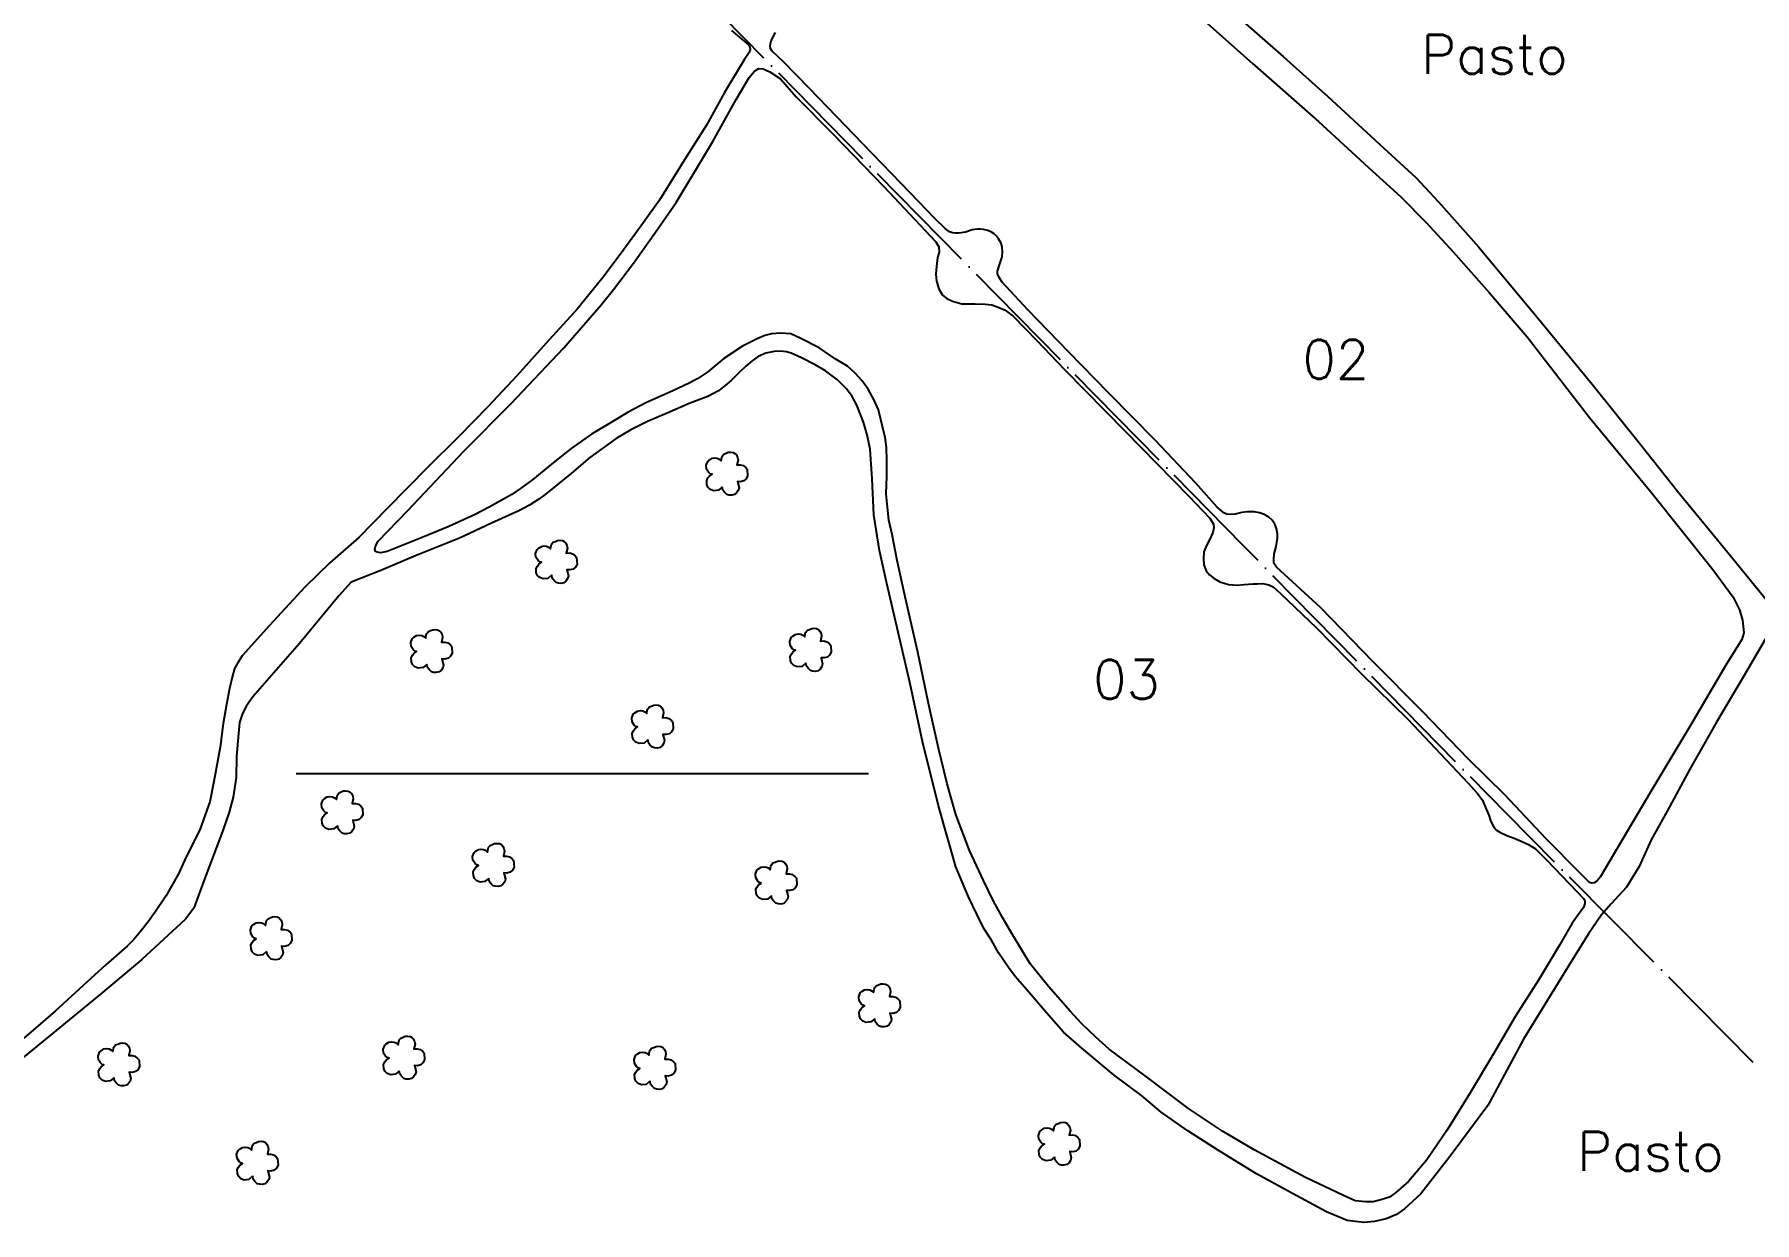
# Model space of a CAD drawing. Extents: x 739475 to 741575, y 7823618 to 7826588.
# Drawn here: x 740468 to 741043, y 7825290 to 7825687 of the extents above; entities that cross this region are included whole.
import ezdxf

# ---------------------------------------------------------------- set-up
doc = ezdxf.new("R2010")
doc.units = 0
doc.linetypes.add('CONTINUO', pattern=[0])
doc.linetypes.add('TAPUME', pattern=[47, 40, -3.5, 0, -3.5])
for name, color, linetype in [('0114001342', 1, 'Continuous'), ('_SIMBOLO ARVORE', 118, 'Continuous'), ('TEXTO', 7, 'Continuous')]:
    doc.layers.add(name, color=color, linetype=linetype)
for name, color, linetype, lineweight in [('0114001342002', 5, 'Continuous', 25), ('0114001342003', 5, 'Continuous', 25), ('0114001342004', 5, 'Continuous', 25), ('REDE_DE_LUZ', 6, 'Continuous', 25), ('TEXTO_DIVERSOS', 7, 'Continuous', 5)]:
    doc.layers.add(name, color=color, linetype=linetype, lineweight=lineweight)
doc.styles.add('Simplex', font='simplex.shx')

msp = doc.modelspace()

# ---------------------------------------------------------------- linework, layer by layer
at = {"color": 8}
msp.add_line((740555.93, 7825440), (740747.23, 7825440), dxfattribs=at)
at = {"layer": '0114001342', "linetype": 'CONTINUO'}
msp.add_lwpolyline([(740855.46, 7825706.18), (740885.82, 7825679.42), (740900.61, 7825666.21), (740917.93, 7825650.23), (740930.04, 7825639.14), (740937.59, 7825631.05), (740951.12, 7825615.85), (740970.48, 7825592.63), (740988.97, 7825570.13), (741005.26, 7825549.81), (741017.93, 7825533.78), (741030.83, 7825518.1), (741040.74, 7825505.92), (741051.49, 7825492.76), (741039.44, 7825472.13), (741030.47, 7825457.15), (741021.64, 7825441.45), (741013.99, 7825427.41), (741008.74, 7825417.85), (741004.7, 7825408.9), (741000.41, 7825401.96), (740995.29, 7825396.37), (740992.13, 7825392.72), (740987.75, 7825386.39), (740981.19, 7825375.76), (740966.06, 7825351.16), (740954.1, 7825329.02), (740941.85, 7825312.52), (740931.69, 7825299.5), (740926.3, 7825294.46), (740923.58, 7825292.6), (740920.09, 7825291.2), (740916.22, 7825290.2), (740912.65, 7825289.89), (740907.14, 7825290.58), (740900.16, 7825293.45), (740888.84, 7825299.57), (740876.82, 7825306.16), (740863.78, 7825314.2), (740853.89, 7825320.54), (740844.93, 7825326.84), (740838.42, 7825332.33), (740829.26, 7825339.21), (740818.49, 7825348.15), (740812.38, 7825353.52), (740806.61, 7825359.97), (740800.11, 7825367.65), (740796.23, 7825372.15), (740793.95, 7825375.11), (740790.61, 7825380.05), (740788.23, 7825384.26), (740785.66, 7825388.21), (740783.33, 7825392.96), (740780.57, 7825398.72), (740776.39, 7825408.77), (740770.53, 7825429.14), (740765.19, 7825450.67), (740761.12, 7825469.93), (740757.14, 7825487.19), (740753.26, 7825503.49), (740750.84, 7825514.54), (740748.99, 7825526.39), (740748.41, 7825538.45), (740747.78, 7825548.3), (740746.71, 7825553.09), (740745.49, 7825557.43), (740743.31, 7825563.09), (740741.75, 7825565.9), (740739.82, 7825568.47), (740736.81, 7825571.47), (740732.84, 7825574.52), (740729.39, 7825576.51), (740724.82, 7825578.83), (740721.38, 7825580.48), (740719.83, 7825580.92), (740717.65, 7825581.06), (740715.66, 7825581.01), (740712.85, 7825580.38), (740710.28, 7825579.27), (740708.29, 7825577.91), (740706.16, 7825576.07), (740704.03, 7825574.04), (740701.31, 7825571.28), (740699.33, 7825569.58), (740697.1, 7825567.84), (740693.51, 7825565.9), (740687.24, 7825563.6), (740679.87, 7825560.4), (740673.28, 7825557.64), (740667.8, 7825554.79), (740662.86, 7825551.93), (740654.03, 7825545.56), (740647.92, 7825540.33), (740642.04, 7825535.57), (740639.13, 7825533.2), (740637, 7825531.6), (740633.94, 7825529.66), (740630.36, 7825527.73), (740621.26, 7825523.63), (740610.54, 7825518.59), (740595.99, 7825512.87), (740584.22, 7825507.77), (740574.34, 7825503.96), (740570.21, 7825499.34), (740557.11, 7825483.4), (740541.46, 7825465.63), (740539.38, 7825462.62), (740538, 7825460), (740536.99, 7825457), (740536.69, 7825453.38), (740535.99, 7825445.6), (740535.91, 7825438.63), (740534.91, 7825432.01), (740533.52, 7825427.08), (740531.36, 7825420.61), (740525.42, 7825404.95), (740521.8, 7825395.01), (740518.94, 7825391.34), (740504.36, 7825377.82), (740490.59, 7825366.28), (740474.57, 7825353.09), (740462.78, 7825343.46)], dxfattribs=at)
at = {"layer": '0114001342002'}
msp.add_lwpolyline([(740854.41, 7825695.96), (740875.37, 7825677.31), (740897.55, 7825657.9), (740914.23, 7825642.45), (740925.01, 7825632.66), (740933.56, 7825624.11), (740942.57, 7825614.29), (740954.6, 7825600.67), (740967.26, 7825585.86), (740988.11, 7825558.94), (741008.61, 7825534.08), (741029.3, 7825508.15), (741036.06, 7825498.89), (741038.2, 7825494.71), (741039.18, 7825491.23), (741039.63, 7825487.03), (741039.01, 7825484.71), (741033.66, 7825476.17), (741021.99, 7825456.28), (741008.62, 7825433.91), (740991.69, 7825405.32), (740990.57, 7825403.98), (740989.68, 7825403.48), (740988.85, 7825403.37), (740988.07, 7825403.53), (740985.05, 7825406.54), (740973.62, 7825418.08), (740959.8, 7825432.85), (740947.69, 7825444.81), (740932.35, 7825460.63), (740915.78, 7825477.32), (740898.32, 7825495.34), (740883.53, 7825508.91), (740882.64, 7825510.25), (740882.58, 7825511.47), (740882.75, 7825513.37), (740883.42, 7825515.87), (740883.81, 7825518.61), (740883.86, 7825520.11), (740883.47, 7825521.84), (740882.97, 7825523.31), (740882.07, 7825524.64), (740880.96, 7825525.59), (740879.51, 7825526.48), (740877.84, 7825527.04), (740876, 7825527.37), (740873.71, 7825527.37), (740871.87, 7825527.15), (740869.64, 7825526.59), (740868.14, 7825526.48), (740866.91, 7825526.59), (740865.85, 7825527.04), (740863.67, 7825528.94), (740856.59, 7825536.97), (740842.97, 7825551.31), (740827.46, 7825567.04), (740814.07, 7825580.77), (740800.4, 7825594.88), (740791.86, 7825604.21), (740790.86, 7825605.71), (740790.24, 7825606.99), (740790.33, 7825607.87), (740790.99, 7825609.95), (740791.82, 7825612.68), (740791.94, 7825614.37), (740791.79, 7825615.77), (740791.46, 7825617.21), (740790.66, 7825618.69), (740789.98, 7825619.57), (740789.17, 7825620.35), (740788.3, 7825620.88), (740787.01, 7825621.4), (740785.59, 7825621.77), (740784.56, 7825621.9), (740783.58, 7825621.84), (740781.78, 7825621.6), (740779.62, 7825620.92), (740777.36, 7825620.51), (740776.23, 7825620.53), (740775.29, 7825620.64), (740774.2, 7825621.03), (740772.91, 7825621.95), (740769.1, 7825625.71), (740764.12, 7825630.85), (740754.98, 7825640.36), (740745.23, 7825650.43), (740736.64, 7825659.4), (740727.39, 7825668.97), (740718.75, 7825677.74), (740714.97, 7825681.38), (740714.42, 7825682.25), (740714.31, 7825683.06), (740714.4, 7825683.85), (740714.68, 7825684.83), (740716.1, 7825687.58)], dxfattribs=at)
at = {"layer": '0114001342003'}
msp.add_lwpolyline([(740661.93, 7825601.66), (740668.66, 7825610.55), (740676.03, 7825620.87), (740682.87, 7825630.79), (740688.79, 7825640.57), (740695.2, 7825651.14), (740703, 7825665.19), (740707.3, 7825672.61), (740709.08, 7825674.7), (740710.48, 7825675.56), (740711.93, 7825675.4), (740714.19, 7825674.49), (740717.79, 7825672.07), (740722.96, 7825666.1), (740735.29, 7825653.78), (740752.14, 7825636.29), (740769.7, 7825617.61), (740770.65, 7825616.02), (740770.81, 7825614.24), (740770.27, 7825612.4), (740769.9, 7825609.38), (740769.73, 7825606.8), (740769.9, 7825604.48), (740770.7, 7825601.89), (740771.95, 7825599.84), (740773.35, 7825598.65), (740775.3, 7825597.77), (740778.37, 7825596.96), (740782.85, 7825596.91), (740786.15, 7825596.8), (740788.41, 7825596.59), (740790.46, 7825595.83), (740792.84, 7825594.75), (740795.64, 7825592.65), (740803.31, 7825584.83), (740812.83, 7825574.82), (740832.86, 7825554.53), (740854.24, 7825532.65), (740861.27, 7825525.34), (740862.4, 7825523.24), (740862.51, 7825522.05), (740862.19, 7825520.54), (740861.22, 7825518.28), (740860.19, 7825516.39), (740859.27, 7825514.02), (740859.06, 7825511.86), (740859.17, 7825509.65), (740860.03, 7825507.66), (740861.16, 7825506.36), (740862.73, 7825505.17), (740864.62, 7825504.04), (740867.48, 7825503.12), (740870.34, 7825502.91), (740872.66, 7825503.12), (740875.57, 7825503.39), (740877.03, 7825503.39), (740878.92, 7825503.45), (740880.91, 7825503.07), (740882.43, 7825502.37), (740884.87, 7825500.14), (740896.9, 7825488.6), (740911.92, 7825473.31), (740927.42, 7825458.13), (740947.55, 7825436.7), (740950.69, 7825433.28), (740952.31, 7825431.07), (740953.28, 7825428.64), (740954.47, 7825426.05), (740955.01, 7825424.27), (740955.55, 7825423.03), (740956.25, 7825421.9), (740957.06, 7825421.04), (740958.08, 7825420.39), (740960.51, 7825419.26), (740962.89, 7825418.39), (740965.26, 7825417.37), (740967.74, 7825416.29), (740970.01, 7825414.83), (740973.79, 7825411.06), (740983.9, 7825400.52), (740986.05, 7825398.14), (740986.54, 7825397.44), (740986.54, 7825396.47), (740986.11, 7825395.18), (740982.28, 7825390), (740978.01, 7825382.59), (740971.05, 7825370.87), (740963.33, 7825358.83), (740956.04, 7825346.25), (740948.26, 7825333.23), (740940.59, 7825321.02), (740933.74, 7825310.83), (740927.64, 7825303.64), (740923.37, 7825299.92), (740921.21, 7825298.35), (740918.35, 7825297.44), (740915.76, 7825296.84), (740913.34, 7825296.79), (740909.83, 7825297.17), (740906.16, 7825298.78), (740892.99, 7825305.04), (740876.02, 7825314.23), (740865.5, 7825320.43), (740854.11, 7825327.98), (740839.64, 7825338.95), (740827.59, 7825347.81), (740823.11, 7825351.85), (740818.36, 7825356.38), (740814.59, 7825360.59), (740807.29, 7825368.75), (740801.14, 7825376.41), (740795.41, 7825385.93), (740791.95, 7825391.81), (740788.82, 7825397.52), (740785.64, 7825404.16), (740780.94, 7825414.21), (740776.34, 7825426.31), (740773.48, 7825436.51), (740770.62, 7825448.39), (740767.06, 7825463.95), (740763.65, 7825480.53), (740759.39, 7825499.04), (740756.79, 7825511.15), (740755.07, 7825519.88), (740753.99, 7825524.58), (740753.39, 7825530.04), (740753.07, 7825533.44), (740753.28, 7825539.26), (740753.29, 7825544.68), (740753.18, 7825548.88), (740752.75, 7825552.28), (740751.83, 7825555.89), (740750.47, 7825561.48), (740749.07, 7825564.72), (740747.07, 7825568.38), (740744.97, 7825571.3), (740742.86, 7825573.62), (740740.11, 7825576.04), (740736.06, 7825578.58), (740730.72, 7825582.24), (740724.56, 7825585.39), (740721.22, 7825586.85), (740717.76, 7825587.17), (740714.74, 7825586.9), (740712.58, 7825586.36), (740709.99, 7825585.28), (740705.07, 7825582.75), (740698.81, 7825578.65), (740693.52, 7825574.23), (740690.17, 7825572.02), (740687.26, 7825570.46), (740681.84, 7825567.81), (740672.83, 7825563.82), (740666.89, 7825560.74), (740661.48, 7825557.54), (740654.63, 7825553.33), (740647.78, 7825548.53), (740641.29, 7825543.39), (740635.03, 7825538.21), (740630.87, 7825535.25), (740627.96, 7825533.2), (740624.4, 7825531.15), (740620.45, 7825528.98), (740615.7, 7825526.5), (740606.9, 7825522.56), (740598.03, 7825518.83), (740586.32, 7825514.14), (740584.16, 7825513.76), (740582.98, 7825513.92), (740582.49, 7825514.19), (740582.28, 7825514.95), (740582.44, 7825515.97), (740583.36, 7825517.65), (740593.28, 7825527.89), (740611.96, 7825547.69), (740627.73, 7825563.64), (740645.33, 7825582.27), (740657.85, 7825596.61)], close=True, dxfattribs=at)
at = {"layer": '0114001342004'}
msp.add_lwpolyline([(740701.45, 7825688.24), (740707.09, 7825683.42), (740707.56, 7825682.64), (740707.59, 7825681.89), (740707.27, 7825680.92), (740705.68, 7825678.48), (740699.01, 7825667.58), (740693.03, 7825656.62), (740685.73, 7825645.09), (740677.36, 7825631.62), (740671.99, 7825624.11), (740664.55, 7825613.81), (740658.11, 7825605.26), (740649.78, 7825595.12), (740640.51, 7825584.88), (740629.71, 7825572.85), (740620, 7825562.48), (740610.2, 7825552.48), (740599.83, 7825542.21), (740586.32, 7825528.49), (740576.83, 7825518.84), (740567.22, 7825510.42), (740558.8, 7825502.25), (740546.99, 7825489.4), (740537.91, 7825479.32), (740536.27, 7825476.64), (740535.33, 7825475.07), (740534.54, 7825472.21), (740533.66, 7825468.35), (740532.72, 7825463.07), (740531.5, 7825456.67), (740530.52, 7825448.78), (740528.48, 7825437.28), (740527.07, 7825430.5), (740523.83, 7825421.51), (740518.71, 7825411.17), (740516.64, 7825406.47), (740512.4, 7825399.01), (740508.69, 7825393.51), (740506.49, 7825390.43), (740504.86, 7825388.24), (740503.35, 7825386.45), (740501.72, 7825384.5), (740499.43, 7825382.24), (740492.32, 7825375.98), (740484.79, 7825369.08), (740475.39, 7825360.5), (740464.93, 7825351.54)], dxfattribs=at)
at = {"layer": '_SIMBOLO ARVORE', "linetype": 'CONTINUO'}
for points in [[(740698.29, 7825535.67, 0), (740697.04, 7825534.63, 0), (740695.46, 7825534.44, 0), (740694.33, 7825534.88, 0), (740693.53, 7825535.67, 0), (740693.2, 7825536.57, 0), (740693.11, 7825537.9, 0), (740693.54, 7825538.74, 0), (740694, 7825539.36, 0), (740694.91, 7825539.98, 0), (740694.33, 7825540.16, 0), (740693.76, 7825540.64, 0), (740693.08, 7825541.7, 0), (740692.96, 7825542.96, 0), (740693.45, 7825544.27, 0), (740693.96, 7825544.74, 0), (740694.89, 7825545.31, 0), (740695.87, 7825545.44, 0), (740696.65, 7825545.33, 0), (740697.26, 7825545.05, 0), (740697.94, 7825544.44, 0), (740698.14, 7825545.6, 0), (740698.31, 7825546.06, 0), (740698.82, 7825546.7, 0), (740699.57, 7825546.97, 0), (740700.31, 7825547.3, 0), (740701.13, 7825547.37, 0), (740701.91, 7825547.26, 0), (740702.55, 7825546.93, 0), (740703.02, 7825546.42, 0), (740703.43, 7825545.6, 0), (740703.59, 7825544.7, 0), (740703.22, 7825543.08, 0), (740704.35, 7825543.1, 0), (740705.29, 7825542.87, 0), (740706.17, 7825542.18, 0), (740706.66, 7825541.62, 0), (740706.79, 7825539.39, 0), (740706.25, 7825538.4, 0), (740705.52, 7825537.73, 0), (740704.38, 7825537.43, 0), (740703.38, 7825537.52, 0), (740703.91, 7825535.44, 0), (740703.67, 7825534.55, 0), (740703.07, 7825533.71, 0), (740702.41, 7825533.18, 0), (740701.47, 7825532.95, 0), (740700.54, 7825533.01, 0), (740699.84, 7825533.21, 0), (740699.04, 7825533.99, 0), (740698.49, 7825534.7, 0), (740698.33, 7825535.78, 0)], [(740641.28, 7825506.23, 0), (740640.03, 7825505.18, 0), (740638.45, 7825505, 0), (740637.32, 7825505.44, 0), (740636.52, 7825506.22, 0), (740636.19, 7825507.13, 0), (740636.1, 7825508.46, 0), (740636.53, 7825509.3, 0), (740636.99, 7825509.92, 0), (740637.9, 7825510.54, 0), (740637.32, 7825510.72, 0), (740636.75, 7825511.19, 0), (740636.08, 7825512.25, 0), (740635.96, 7825513.52, 0), (740636.44, 7825514.83, 0), (740636.95, 7825515.3, 0), (740637.88, 7825515.87, 0), (740638.86, 7825516, 0), (740639.64, 7825515.89, 0), (740640.25, 7825515.6, 0), (740640.93, 7825515, 0), (740641.13, 7825516.15, 0), (740641.31, 7825516.61, 0), (740641.81, 7825517.25, 0), (740642.56, 7825517.53, 0), (740643.3, 7825517.86, 0), (740644.12, 7825517.93, 0), (740644.9, 7825517.82, 0), (740645.54, 7825517.49, 0), (740646.01, 7825516.98, 0), (740646.42, 7825516.16, 0), (740646.59, 7825515.25, 0), (740646.21, 7825513.64, 0), (740647.34, 7825513.66, 0), (740648.28, 7825513.43, 0), (740649.16, 7825512.73, 0), (740649.65, 7825512.17, 0), (740649.78, 7825509.95, 0), (740649.24, 7825508.95, 0), (740648.51, 7825508.29, 0), (740647.37, 7825507.99, 0), (740646.37, 7825508.07, 0), (740646.91, 7825506, 0), (740646.66, 7825505.11, 0), (740646.06, 7825504.27, 0), (740645.4, 7825503.74, 0), (740644.46, 7825503.51, 0), (740643.53, 7825503.57, 0), (740642.83, 7825503.76, 0), (740642.03, 7825504.55, 0), (740641.49, 7825505.26, 0), (740641.32, 7825506.34, 0)], [(740599.58, 7825476.4, 0), (740598.33, 7825475.36, 0), (740596.75, 7825475.17, 0), (740595.62, 7825475.61, 0), (740594.82, 7825476.4, 0), (740594.49, 7825477.3, 0), (740594.4, 7825478.63, 0), (740594.83, 7825479.47, 0), (740595.29, 7825480.09, 0), (740596.2, 7825480.71, 0), (740595.62, 7825480.9, 0), (740595.05, 7825481.37, 0), (740594.37, 7825482.43, 0), (740594.25, 7825483.69, 0), (740594.74, 7825485.01, 0), (740595.25, 7825485.48, 0), (740596.18, 7825486.04, 0), (740597.15, 7825486.18, 0), (740597.93, 7825486.06, 0), (740598.55, 7825485.78, 0), (740599.23, 7825485.17, 0), (740599.43, 7825486.33, 0), (740599.6, 7825486.79, 0), (740600.11, 7825487.43, 0), (740600.86, 7825487.71, 0), (740601.59, 7825488.03, 0), (740602.42, 7825488.11, 0), (740603.2, 7825488, 0), (740603.84, 7825487.66, 0), (740604.31, 7825487.15, 0), (740604.72, 7825486.34, 0), (740604.88, 7825485.43, 0), (740604.51, 7825483.81, 0), (740605.64, 7825483.83, 0), (740606.57, 7825483.61, 0), (740607.46, 7825482.91, 0), (740607.95, 7825482.35, 0), (740608.08, 7825480.12, 0), (740607.53, 7825479.13, 0), (740606.81, 7825478.47, 0), (740605.67, 7825478.16, 0), (740604.67, 7825478.25, 0), (740605.2, 7825476.17, 0), (740604.96, 7825475.29, 0), (740604.36, 7825474.44, 0), (740603.7, 7825473.92, 0), (740602.76, 7825473.68, 0), (740601.83, 7825473.74, 0), (740601.13, 7825473.94, 0), (740600.33, 7825474.73, 0), (740599.78, 7825475.43, 0), (740599.62, 7825476.51, 0)], [(740726.22, 7825476.82, 0), (740724.97, 7825475.77, 0), (740723.39, 7825475.59, 0), (740722.26, 7825476.03, 0), (740721.46, 7825476.81, 0), (740721.13, 7825477.71, 0), (740721.04, 7825479.05, 0), (740721.47, 7825479.89, 0), (740721.93, 7825480.51, 0), (740722.84, 7825481.13, 0), (740722.26, 7825481.31, 0), (740721.69, 7825481.78, 0), (740721.01, 7825482.84, 0), (740720.89, 7825484.11, 0), (740721.38, 7825485.42, 0), (740721.89, 7825485.89, 0), (740722.82, 7825486.46, 0), (740723.79, 7825486.59, 0), (740724.57, 7825486.48, 0), (740725.19, 7825486.19, 0), (740725.87, 7825485.59, 0), (740726.07, 7825486.74, 0), (740726.24, 7825487.2, 0), (740726.75, 7825487.84, 0), (740727.5, 7825488.12, 0), (740728.24, 7825488.45, 0), (740729.06, 7825488.52, 0), (740729.84, 7825488.41, 0), (740730.48, 7825488.07, 0), (740730.95, 7825487.57, 0), (740731.36, 7825486.75, 0), (740731.52, 7825485.84, 0), (740731.15, 7825484.23, 0), (740732.28, 7825484.25, 0), (740733.22, 7825484.02, 0), (740734.1, 7825483.32, 0), (740734.59, 7825482.76, 0), (740734.72, 7825480.54, 0), (740734.17, 7825479.54, 0), (740733.45, 7825478.88, 0), (740732.31, 7825478.58, 0), (740731.31, 7825478.66, 0), (740731.84, 7825476.59, 0), (740731.6, 7825475.7, 0), (740731, 7825474.86, 0), (740730.34, 7825474.33, 0), (740729.4, 7825474.1, 0), (740728.47, 7825474.15, 0), (740727.77, 7825474.35, 0), (740726.97, 7825475.14, 0), (740726.42, 7825475.85, 0), (740726.26, 7825476.92, 0)], [(740673.42, 7825451.2, 0), (740672.17, 7825450.15, 0), (740670.59, 7825449.97, 0), (740669.46, 7825450.41, 0), (740668.66, 7825451.19, 0), (740668.33, 7825452.1, 0), (740668.24, 7825453.43, 0), (740668.67, 7825454.27, 0), (740669.13, 7825454.89, 0), (740670.04, 7825455.51, 0), (740669.46, 7825455.69, 0), (740668.89, 7825456.16, 0), (740668.21, 7825457.22, 0), (740668.09, 7825458.49, 0), (740668.58, 7825459.8, 0), (740669.09, 7825460.27, 0), (740670.02, 7825460.84, 0), (740670.99, 7825460.97, 0), (740671.78, 7825460.86, 0), (740672.39, 7825460.57, 0), (740673.07, 7825459.97, 0), (740673.27, 7825461.12, 0), (740673.44, 7825461.58, 0), (740673.95, 7825462.22, 0), (740674.7, 7825462.5, 0), (740675.44, 7825462.83, 0), (740676.26, 7825462.9, 0), (740677.04, 7825462.79, 0), (740677.68, 7825462.46, 0), (740678.15, 7825461.95, 0), (740678.56, 7825461.13, 0), (740678.72, 7825460.22, 0), (740678.35, 7825458.61, 0), (740679.48, 7825458.63, 0), (740680.42, 7825458.4, 0), (740681.3, 7825457.7, 0), (740681.79, 7825457.14, 0), (740681.92, 7825454.92, 0), (740681.37, 7825453.92, 0), (740680.65, 7825453.26, 0), (740679.51, 7825452.96, 0), (740678.51, 7825453.04, 0), (740679.04, 7825450.97, 0), (740678.8, 7825450.08, 0), (740678.2, 7825449.24, 0), (740677.54, 7825448.71, 0), (740676.6, 7825448.48, 0), (740675.67, 7825448.54, 0), (740674.97, 7825448.73, 0), (740674.17, 7825449.52, 0), (740673.62, 7825450.23, 0), (740673.46, 7825451.31, 0)], [(740569.73, 7825422.49, 0), (740568.49, 7825421.44, 0), (740566.9, 7825421.26, 0), (740565.78, 7825421.7, 0), (740564.98, 7825422.48, 0), (740564.65, 7825423.39, 0), (740564.56, 7825424.72, 0), (740564.99, 7825425.56, 0), (740565.44, 7825426.18, 0), (740566.35, 7825426.8, 0), (740565.77, 7825426.98, 0), (740565.2, 7825427.45, 0), (740564.53, 7825428.51, 0), (740564.41, 7825429.78, 0), (740564.89, 7825431.09, 0), (740565.4, 7825431.56, 0), (740566.33, 7825432.13, 0), (740567.31, 7825432.26, 0), (740568.09, 7825432.15, 0), (740568.71, 7825431.86, 0), (740569.38, 7825431.26, 0), (740569.59, 7825432.41, 0), (740569.76, 7825432.87, 0), (740570.26, 7825433.51, 0), (740571.02, 7825433.79, 0), (740571.75, 7825434.12, 0), (740572.58, 7825434.19, 0), (740573.36, 7825434.08, 0), (740573.99, 7825433.75, 0), (740574.46, 7825433.24, 0), (740574.88, 7825432.42, 0), (740575.04, 7825431.51, 0), (740574.66, 7825429.9, 0), (740575.79, 7825429.92, 0), (740576.73, 7825429.69, 0), (740577.61, 7825428.99, 0), (740578.1, 7825428.43, 0), (740578.24, 7825426.21, 0), (740577.69, 7825425.21, 0), (740576.97, 7825424.55, 0), (740575.83, 7825424.25, 0), (740574.83, 7825424.33, 0), (740575.36, 7825422.26, 0), (740575.11, 7825421.37, 0), (740574.51, 7825420.53, 0), (740573.85, 7825420, 0), (740572.91, 7825419.77, 0), (740571.98, 7825419.83, 0), (740571.28, 7825420.02, 0), (740570.48, 7825420.81, 0), (740569.94, 7825421.52, 0), (740569.77, 7825422.6, 0)], [(740620.24, 7825404.93, 0), (740618.99, 7825403.89, 0), (740617.41, 7825403.7, 0), (740616.28, 7825404.14, 0), (740615.48, 7825404.93, 0), (740615.15, 7825405.83, 0), (740615.06, 7825407.16, 0), (740615.49, 7825408, 0), (740615.95, 7825408.62, 0), (740616.86, 7825409.24, 0), (740616.28, 7825409.42, 0), (740615.71, 7825409.9, 0), (740615.03, 7825410.96, 0), (740614.91, 7825412.22, 0), (740615.4, 7825413.53, 0), (740615.91, 7825414, 0), (740616.84, 7825414.57, 0), (740617.81, 7825414.7, 0), (740618.59, 7825414.59, 0), (740619.21, 7825414.31, 0), (740619.89, 7825413.7, 0), (740620.09, 7825414.86, 0), (740620.26, 7825415.32, 0), (740620.77, 7825415.96, 0), (740621.52, 7825416.23, 0), (740622.25, 7825416.56, 0), (740623.08, 7825416.63, 0), (740623.86, 7825416.52, 0), (740624.5, 7825416.19, 0), (740624.97, 7825415.68, 0), (740625.38, 7825414.86, 0), (740625.54, 7825413.96, 0), (740625.17, 7825412.34, 0), (740626.3, 7825412.36, 0), (740627.23, 7825412.13, 0), (740628.12, 7825411.44, 0), (740628.61, 7825410.88, 0), (740628.74, 7825408.65, 0), (740628.19, 7825407.66, 0), (740627.47, 7825406.99, 0), (740626.33, 7825406.69, 0), (740625.33, 7825406.78, 0), (740625.86, 7825404.7, 0), (740625.62, 7825403.81, 0), (740625.02, 7825402.97, 0), (740624.36, 7825402.44, 0), (740623.42, 7825402.21, 0), (740622.49, 7825402.27, 0), (740621.79, 7825402.47, 0), (740620.99, 7825403.25, 0), (740620.44, 7825403.96, 0), (740620.28, 7825405.04, 0)], [(740714.72, 7825399.06, 0), (740713.48, 7825398.01, 0), (740711.89, 7825397.83, 0), (740710.76, 7825398.27, 0), (740709.96, 7825399.05, 0), (740709.63, 7825399.96, 0), (740709.54, 7825401.29, 0), (740709.97, 7825402.13, 0), (740710.43, 7825402.75, 0), (740711.34, 7825403.37, 0), (740710.76, 7825403.55, 0), (740710.19, 7825404.02, 0), (740709.52, 7825405.08, 0), (740709.4, 7825406.35, 0), (740709.88, 7825407.66, 0), (740710.39, 7825408.13, 0), (740711.32, 7825408.7, 0), (740712.3, 7825408.83, 0), (740713.08, 7825408.72, 0), (740713.69, 7825408.43, 0), (740714.37, 7825407.83, 0), (740714.57, 7825408.98, 0), (740714.75, 7825409.44, 0), (740715.25, 7825410.08, 0), (740716, 7825410.36, 0), (740716.74, 7825410.69, 0), (740717.56, 7825410.76, 0), (740718.35, 7825410.65, 0), (740718.98, 7825410.31, 0), (740719.45, 7825409.81, 0), (740719.86, 7825408.99, 0), (740720.03, 7825408.08, 0), (740719.65, 7825406.47, 0), (740720.78, 7825406.49, 0), (740721.72, 7825406.26, 0), (740722.6, 7825405.56, 0), (740723.09, 7825405, 0), (740723.22, 7825402.78, 0), (740722.68, 7825401.78, 0), (740721.95, 7825401.12, 0), (740720.81, 7825400.82, 0), (740719.81, 7825400.9, 0), (740720.35, 7825398.83, 0), (740720.1, 7825397.94, 0), (740719.5, 7825397.1, 0), (740718.84, 7825396.57, 0), (740717.9, 7825396.34, 0), (740716.97, 7825396.4, 0), (740716.27, 7825396.59, 0), (740715.47, 7825397.38, 0), (740714.93, 7825398.09, 0), (740714.76, 7825399.16, 0)], [(740546.01, 7825380.43, 0), (740544.77, 7825379.38, 0), (740543.18, 7825379.2, 0), (740542.05, 7825379.64, 0), (740541.25, 7825380.42, 0), (740540.92, 7825381.32, 0), (740540.83, 7825382.66, 0), (740541.27, 7825383.5, 0), (740541.72, 7825384.12, 0), (740542.63, 7825384.74, 0), (740542.05, 7825384.92, 0), (740541.48, 7825385.39, 0), (740540.81, 7825386.45, 0), (740540.69, 7825387.72, 0), (740541.17, 7825389.03, 0), (740541.68, 7825389.5, 0), (740542.61, 7825390.07, 0), (740543.59, 7825390.2, 0), (740544.37, 7825390.09, 0), (740544.99, 7825389.8, 0), (740545.66, 7825389.2, 0), (740545.87, 7825390.35, 0), (740546.04, 7825390.81, 0), (740546.54, 7825391.45, 0), (740547.3, 7825391.73, 0), (740548.03, 7825392.06, 0), (740548.86, 7825392.13, 0), (740549.64, 7825392.02, 0), (740550.27, 7825391.68, 0), (740550.74, 7825391.18, 0), (740551.16, 7825390.36, 0), (740551.32, 7825389.45, 0), (740550.94, 7825387.84, 0), (740552.07, 7825387.86, 0), (740553.01, 7825387.63, 0), (740553.89, 7825386.93, 0), (740554.38, 7825386.37, 0), (740554.51, 7825384.15, 0), (740553.97, 7825383.15, 0), (740553.24, 7825382.49, 0), (740552.1, 7825382.19, 0), (740551.1, 7825382.27, 0), (740551.64, 7825380.2, 0), (740551.39, 7825379.31, 0), (740550.79, 7825378.47, 0), (740550.13, 7825377.94, 0), (740549.19, 7825377.71, 0), (740548.26, 7825377.77, 0), (740547.56, 7825377.96, 0), (740546.76, 7825378.75, 0), (740546.22, 7825379.46, 0), (740546.05, 7825380.53, 0)], [(740749.25, 7825358.02, 0), (740748.01, 7825356.97, 0), (740746.42, 7825356.79, 0), (740745.3, 7825357.23, 0), (740744.5, 7825358.01, 0), (740744.17, 7825358.92, 0), (740744.08, 7825360.25, 0), (740744.51, 7825361.09, 0), (740744.96, 7825361.71, 0), (740745.87, 7825362.33, 0), (740745.29, 7825362.51, 0), (740744.72, 7825362.98, 0), (740744.05, 7825364.04, 0), (740743.93, 7825365.31, 0), (740744.41, 7825366.62, 0), (740744.92, 7825367.09, 0), (740745.85, 7825367.66, 0), (740746.83, 7825367.79, 0), (740747.61, 7825367.68, 0), (740748.23, 7825367.39, 0), (740748.9, 7825366.79, 0), (740749.11, 7825367.94, 0), (740749.28, 7825368.41, 0), (740749.78, 7825369.04, 0), (740750.54, 7825369.32, 0), (740751.27, 7825369.65, 0), (740752.1, 7825369.72, 0), (740752.88, 7825369.61, 0), (740753.51, 7825369.28, 0), (740753.98, 7825368.77, 0), (740754.4, 7825367.95, 0), (740754.56, 7825367.05, 0), (740754.18, 7825365.43, 0), (740755.31, 7825365.45, 0), (740756.25, 7825365.22, 0), (740757.13, 7825364.52, 0), (740757.62, 7825363.96, 0), (740757.76, 7825361.74, 0), (740757.21, 7825360.74, 0), (740756.49, 7825360.08, 0), (740755.35, 7825359.78, 0), (740754.35, 7825359.86, 0), (740754.88, 7825357.79, 0), (740754.64, 7825356.9, 0), (740754.03, 7825356.06, 0), (740753.37, 7825355.53, 0), (740752.43, 7825355.3, 0), (740751.5, 7825355.36, 0), (740750.8, 7825355.55, 0), (740750, 7825356.34, 0), (740749.46, 7825357.05, 0), (740749.29, 7825358.13, 0)], [(740495.08, 7825338.27, 0), (740493.83, 7825337.22, 0), (740492.25, 7825337.04, 0), (740491.12, 7825337.48, 0), (740490.32, 7825338.26, 0), (740489.99, 7825339.16, 0), (740489.9, 7825340.49, 0), (740490.33, 7825341.33, 0), (740490.78, 7825341.96, 0), (740491.7, 7825342.57, 0), (740491.12, 7825342.76, 0), (740490.54, 7825343.23, 0), (740489.87, 7825344.29, 0), (740489.75, 7825345.55, 0), (740490.24, 7825346.87, 0), (740490.75, 7825347.34, 0), (740491.68, 7825347.91, 0), (740492.65, 7825348.04, 0), (740493.43, 7825347.93, 0), (740494.05, 7825347.64, 0), (740494.73, 7825347.04, 0), (740494.93, 7825348.19, 0), (740495.1, 7825348.65, 0), (740495.61, 7825349.29, 0), (740496.36, 7825349.57, 0), (740497.09, 7825349.89, 0), (740497.92, 7825349.97, 0), (740498.7, 7825349.86, 0), (740499.33, 7825349.52, 0), (740499.81, 7825349.01, 0), (740500.22, 7825348.2, 0), (740500.38, 7825347.29, 0), (740500, 7825345.68, 0), (740501.14, 7825345.69, 0), (740502.07, 7825345.47, 0), (740502.95, 7825344.77, 0), (740503.44, 7825344.21, 0), (740503.58, 7825341.99, 0), (740503.03, 7825340.99, 0), (740502.31, 7825340.33, 0), (740501.17, 7825340.02, 0), (740500.17, 7825340.11, 0), (740500.7, 7825338.03, 0), (740500.46, 7825337.15, 0), (740499.86, 7825336.3, 0), (740499.2, 7825335.78, 0), (740498.26, 7825335.55, 0), (740497.32, 7825335.6, 0), (740496.63, 7825335.8, 0), (740495.83, 7825336.59, 0), (740495.28, 7825337.3, 0), (740495.11, 7825338.37, 0)], [(740590.36, 7825340.53, 0), (740589.12, 7825339.48, 0), (740587.53, 7825339.3, 0), (740586.4, 7825339.74, 0), (740585.6, 7825340.53, 0), (740585.27, 7825341.43, 0), (740585.18, 7825342.76, 0), (740585.62, 7825343.6, 0), (740586.07, 7825344.22, 0), (740586.98, 7825344.84, 0), (740586.4, 7825345.02, 0), (740585.83, 7825345.5, 0), (740585.16, 7825346.56, 0), (740585.04, 7825347.82, 0), (740585.52, 7825349.13, 0), (740586.03, 7825349.6, 0), (740586.96, 7825350.17, 0), (740587.94, 7825350.3, 0), (740588.72, 7825350.19, 0), (740589.34, 7825349.91, 0), (740590.01, 7825349.3, 0), (740590.21, 7825350.46, 0), (740590.39, 7825350.92, 0), (740590.89, 7825351.56, 0), (740591.65, 7825351.83, 0), (740592.38, 7825352.16, 0), (740593.21, 7825352.23, 0), (740593.99, 7825352.12, 0), (740594.62, 7825351.79, 0), (740595.09, 7825351.28, 0), (740595.5, 7825350.46, 0), (740595.67, 7825349.56, 0), (740595.29, 7825347.94, 0), (740596.42, 7825347.96, 0), (740597.36, 7825347.73, 0), (740598.24, 7825347.03, 0), (740598.73, 7825346.48, 0), (740598.86, 7825344.25, 0), (740598.32, 7825343.26, 0), (740597.59, 7825342.59, 0), (740596.45, 7825342.29, 0), (740595.45, 7825342.38, 0), (740595.99, 7825340.3, 0), (740595.74, 7825339.41, 0), (740595.14, 7825338.57, 0), (740594.48, 7825338.04, 0), (740593.54, 7825337.81, 0), (740592.61, 7825337.87, 0), (740591.91, 7825338.07, 0), (740591.11, 7825338.85, 0), (740590.57, 7825339.56, 0), (740590.4, 7825340.64, 0)], [(740674.17, 7825337.11, 0), (740672.92, 7825336.07, 0), (740671.34, 7825335.88, 0), (740670.21, 7825336.32, 0), (740669.41, 7825337.11, 0), (740669.08, 7825338.01, 0), (740668.99, 7825339.34, 0), (740669.42, 7825340.18, 0), (740669.87, 7825340.8, 0), (740670.79, 7825341.42, 0), (740670.21, 7825341.61, 0), (740669.63, 7825342.08, 0), (740668.96, 7825343.14, 0), (740668.84, 7825344.4, 0), (740669.32, 7825345.72, 0), (740669.83, 7825346.19, 0), (740670.76, 7825346.76, 0), (740671.74, 7825346.89, 0), (740672.52, 7825346.77, 0), (740673.14, 7825346.49, 0), (740673.82, 7825345.89, 0), (740674.02, 7825347.04, 0), (740674.19, 7825347.5, 0), (740674.7, 7825348.14, 0), (740675.45, 7825348.42, 0), (740676.18, 7825348.74, 0), (740677.01, 7825348.82, 0), (740677.79, 7825348.71, 0), (740678.42, 7825348.37, 0), (740678.9, 7825347.86, 0), (740679.31, 7825347.05, 0), (740679.47, 7825346.14, 0), (740679.09, 7825344.53, 0), (740680.23, 7825344.54, 0), (740681.16, 7825344.32, 0), (740682.04, 7825343.62, 0), (740682.53, 7825343.06, 0), (740682.67, 7825340.83, 0), (740682.12, 7825339.84, 0), (740681.4, 7825339.18, 0), (740680.26, 7825338.87, 0), (740679.26, 7825338.96, 0), (740679.79, 7825336.88, 0), (740679.55, 7825336, 0), (740678.95, 7825335.15, 0), (740678.29, 7825334.63, 0), (740677.35, 7825334.39, 0), (740676.41, 7825334.45, 0), (740675.72, 7825334.65, 0), (740674.92, 7825335.44, 0), (740674.37, 7825336.15, 0), (740674.2, 7825337.22, 0)], [(740809.32, 7825311.75, 0), (740808.08, 7825310.71, 0), (740806.49, 7825310.52, 0), (740805.37, 7825310.96, 0), (740804.56, 7825311.75, 0), (740804.23, 7825312.65, 0), (740804.14, 7825313.98, 0), (740804.58, 7825314.82, 0), (740805.03, 7825315.44, 0), (740805.94, 7825316.06, 0), (740805.36, 7825316.24, 0), (740804.79, 7825316.72, 0), (740804.12, 7825317.78, 0), (740804, 7825319.04, 0), (740804.48, 7825320.35, 0), (740804.99, 7825320.82, 0), (740805.92, 7825321.39, 0), (740806.9, 7825321.52, 0), (740807.68, 7825321.41, 0), (740808.3, 7825321.13, 0), (740808.97, 7825320.52, 0), (740809.18, 7825321.68, 0), (740809.35, 7825322.14, 0), (740809.85, 7825322.78, 0), (740810.61, 7825323.05, 0), (740811.34, 7825323.38, 0), (740812.17, 7825323.46, 0), (740812.95, 7825323.34, 0), (740813.58, 7825323.01, 0), (740814.05, 7825322.5, 0), (740814.47, 7825321.68, 0), (740814.63, 7825320.78, 0), (740814.25, 7825319.16, 0), (740815.38, 7825319.18, 0), (740816.32, 7825318.96, 0), (740817.2, 7825318.26, 0), (740817.69, 7825317.7, 0), (740817.82, 7825315.47, 0), (740817.28, 7825314.48, 0), (740816.55, 7825313.81, 0), (740815.41, 7825313.51, 0), (740814.41, 7825313.6, 0), (740814.95, 7825311.52, 0), (740814.7, 7825310.64, 0), (740814.1, 7825309.79, 0), (740813.44, 7825309.26, 0), (740812.5, 7825309.03, 0), (740811.57, 7825309.09, 0), (740810.87, 7825309.29, 0), (740810.07, 7825310.07, 0), (740809.53, 7825310.78, 0), (740809.36, 7825311.86, 0)], [(740541.39, 7825305.35, 0), (740540.14, 7825304.31, 0), (740538.56, 7825304.12, 0), (740537.43, 7825304.56, 0), (740536.63, 7825305.35, 0), (740536.3, 7825306.25, 0), (740536.21, 7825307.58, 0), (740536.64, 7825308.42, 0), (740537.1, 7825309.04, 0), (740538.01, 7825309.66, 0), (740537.43, 7825309.85, 0), (740536.86, 7825310.32, 0), (740536.18, 7825311.38, 0), (740536.06, 7825312.64, 0), (740536.55, 7825313.95, 0), (740537.06, 7825314.43, 0), (740537.99, 7825314.99, 0), (740538.96, 7825315.12, 0), (740539.75, 7825315.01, 0), (740540.36, 7825314.73, 0), (740541.04, 7825314.12, 0), (740541.24, 7825315.28, 0), (740541.41, 7825315.74, 0), (740541.92, 7825316.38, 0), (740542.67, 7825316.65, 0), (740543.41, 7825316.98, 0), (740544.23, 7825317.06, 0), (740545.01, 7825316.94, 0), (740545.65, 7825316.61, 0), (740546.12, 7825316.1, 0), (740546.53, 7825315.29, 0), (740546.69, 7825314.38, 0), (740546.32, 7825312.76, 0), (740547.45, 7825312.78, 0), (740548.39, 7825312.56, 0), (740549.27, 7825311.86, 0), (740549.76, 7825311.3, 0), (740549.89, 7825309.07, 0), (740549.34, 7825308.08, 0), (740548.62, 7825307.41, 0), (740547.48, 7825307.11, 0), (740546.48, 7825307.2, 0), (740547.01, 7825305.12, 0), (740546.77, 7825304.24, 0), (740546.17, 7825303.39, 0), (740545.51, 7825302.86, 0), (740544.57, 7825302.63, 0), (740543.64, 7825302.69, 0), (740542.94, 7825302.89, 0), (740542.14, 7825303.67, 0), (740541.59, 7825304.38, 0), (740541.43, 7825305.46, 0)]]:
    msp.add_polyline3d(points, dxfattribs=at)
at = {"layer": 'REDE_DE_LUZ', "linetype": 'TAPUME', "flags": 128}
msp.add_lwpolyline([(741042.73, 7825343.44), (740960.6, 7825426.35), (740872.41, 7825516.14), (740780.87, 7825609.16), (740690.08, 7825701.6), (740569.13, 7825824.79), (740525.23, 7825947.03), (740483.59, 7826063.52)], dxfattribs=at)

# ---------------------------------------------------------------- texts
at = {"layer": 'TEXTO', "linetype": 'Continuous', "style": 'Simplex'}
for s, p in [('02', (740892.21, 7825571.89, -639.64)), ('03', (740822.21, 7825464.9, -639.64))]:
    msp.add_text(s, height=13, dxfattribs=at).set_placement(p)
at = {"layer": 'TEXTO_DIVERSOS', "linetype": 'Continuous', "style": 'Simplex'}
for p in [(740931.81, 7825673.82, -639.64), (740983.95, 7825307.24, -639.64)]:
    msp.add_text('Pasto', height=13, dxfattribs=at).set_placement(p)

doc.saveas('drawing.dxf')
